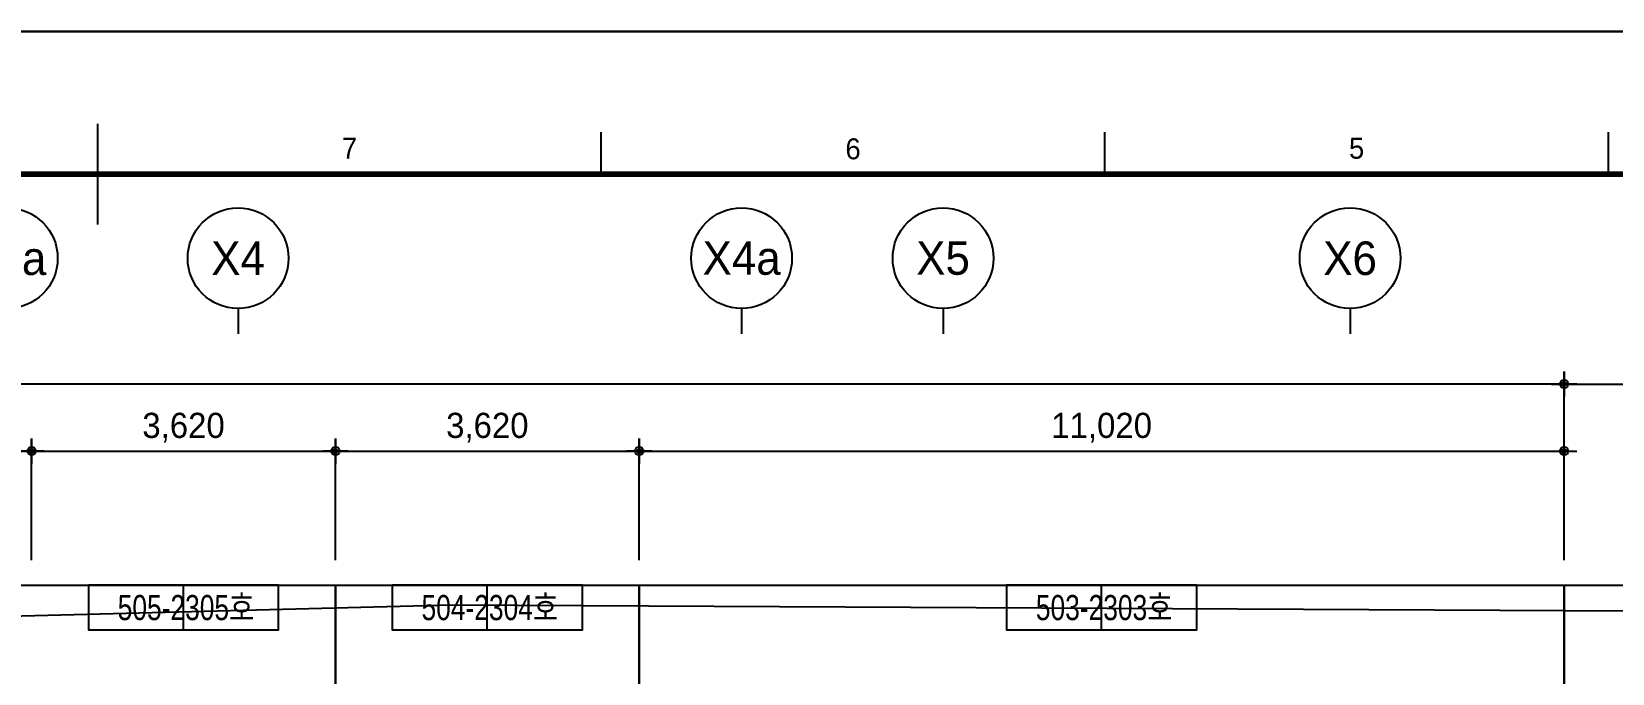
# Model space of a CAD drawing. Header units: millimetres. Extents: x 840000 to 1054178, y 0 to 59400.
# Drawn here: x 881212 to 900048, y 51745 to 59400 of the extents above; entities that cross this region are included whole.
import ezdxf
from ezdxf.enums import TextEntityAlignment as Align
from ezdxf.xclip import XClip

# ---------------------------------------------------------------- set-up
doc = ezdxf.new("R2010")
doc.units = ezdxf.units.MM
doc.header["$LTSCALE"] = 100
doc.header["$XCLIPFRAME"] = 0
doc.linetypes.add('X - 단위세대 확장형$0$CEN', pattern=[62, 60, -1, 0, -1])
doc.linetypes.add('X - 평면도$0$CEN', pattern=[62, 60, -1, 0, -1])
doc.layers.get('DEFPOINTS').update_dxf_attribs({"color": 145})
for name, color, linetype in [('AA-XXXX-DIMS', 7, 'Continuous'), ('AA-XXXX-TEXT', 3, 'Continuous'), ('DIM', 7, 'Continuous'), ('SYM', 7, 'Continuous'), ('X - SHEET$0$AA-BORD-FORM', 7, 'Continuous'), ('X - SHEET$0$AA-BORD-TEXT', 3, 'Continuous'), ('X - 단위세대 확장형$0$AA-XXXX-CNTL', 1, 'X - 단위세대 확장형$0$CEN'), ('X - 평면도$0$AA-XXXX-CNTL', 1, 'X - 평면도$0$CEN')]:
    doc.layers.add(name, color=color, linetype=linetype)
doc.layers.add('DEFPOINT', color=163, linetype='Continuous', plot=False)
doc.layers.add('X - 평면도$0$DEFPOINT', color=145, linetype='Continuous', plot=False)
doc.styles.add('HAUD01', font='Dotum.ttf')
doc.styles.get("Standard").update_dxf_attribs({"font": 'Dotum.ttf'})
doc.styles.add('X - SHEET$0$HAUD01', font='Dotum.ttf')
doc.dimstyles.new('HAUD-100', dxfattribs={"dimscale": 100, "dimtxt": 3, "dimasz": 1, "dimexe": 0, "dimexo": 3, "dimgap": 1, "dimtad": 1, "dimdec": 0, "dimdsep": 46, "dimlunit": 6, "dimtxsty": 'HAUD01', "dimblk": 'DIMDOT', "dimcen": 2.5, "dimdle": 1.5, "dimclrd": 7, "dimclre": 7, "dimclrt": 3, "dimadec": 0, "dimazin": 0, "dimtfac": 1, "dimtdec": 0, "dimtix": 1, "dimtmove": 2, "dimatfit": 3, "dimfxl": 1, "dimtvp": 1, "dimtolj": 1, "dimtzin": 0, "dimarcsym": 0})

# ---------------------------------------------------------------- blocks, each defined once
blk = doc.blocks.new('DIMDOT')
at = {"layer": 'AA-XXXX-DIMS'}
for p, q in [((-1.5, 0), (1.5, 0)), ((0, -1.5), (0, 1.5))]:
    blk.add_line(p, q, dxfattribs=at)
for radius in [0.5, 0.25]:
    blk.add_circle((0, 0), radius, dxfattribs=at)
blk = doc.blocks.new('*D23')
at = {"color": 7, "lineweight": -2, "transparency": 16777216}
for p, q in [((-44097, 35787), (-44097, 37887)), ((-4017, 37887), (-43997, 37887)), ((-3917, 35787), (-3917, 37887))]:
    blk.add_line(p, q, dxfattribs=at)
at = {"layer": 'DEFPOINTS', "color": 0, "transparency": 16777216}
for p in [(-44097, 37887), (-44097, 35487, 0), (-3917, 35487, 0)]:
    blk.add_point(p, dxfattribs=at)
at = {"color": 7, "lineweight": -2, "transparency": 16777216, "xscale": 100, "yscale": 100, "zscale": 100, "rotation": 180}
blk.add_blockref('DIMDOT', (-44097, 37887), dxfattribs=at)
at = {"color": 7, "lineweight": -2, "transparency": 16777216, "xscale": 100, "yscale": 100, "zscale": 100}
blk.add_blockref('DIMDOT', (-3917, 37887), dxfattribs=at)
at = {"color": 3, "transparency": 16777216, "insert": (-24007, 38166), "char_height": 300, "attachment_point": 5, "style": 'HAUD01'}
blk.add_mtext('\\A1;40,180', dxfattribs=at)
blk = doc.blocks.new('*D25')
at = {"color": 7, "lineweight": -2, "transparency": 16777216}
for p, q in [((-25797, 35787), (-25797, 37087)), ((-25697, 37087), (-22277, 37087)), ((-22177, 35787), (-22177, 37087))]:
    blk.add_line(p, q, dxfattribs=at)
at = {"layer": 'DEFPOINTS', "color": 0, "transparency": 16777216}
for p in [(-22177, 37087), (-25797, 35487), (-22177, 35487)]:
    blk.add_point(p, dxfattribs=at)
at = {"color": 7, "lineweight": -2, "transparency": 16777216, "xscale": 100, "yscale": 100, "zscale": 100, "rotation": 180}
blk.add_blockref('DIMDOT', (-25797, 37087), dxfattribs=at)
at = {"color": 7, "lineweight": -2, "transparency": 16777216, "xscale": 100, "yscale": 100, "zscale": 100}
blk.add_blockref('DIMDOT', (-22177, 37087), dxfattribs=at)
at = {"color": 3, "transparency": 16777216, "insert": (-23987, 37366), "char_height": 300, "attachment_point": 5, "style": 'HAUD01'}
blk.add_mtext('\\A1;3,620', dxfattribs=at)
blk = doc.blocks.new('*D26')
at = {"color": 7, "lineweight": -2, "transparency": 16777216}
for p, q in [((-22177, 35787), (-22177, 37087)), ((-22077, 37087), (-18657, 37087)), ((-18557, 35787), (-18557, 37087))]:
    blk.add_line(p, q, dxfattribs=at)
at = {"layer": 'DEFPOINTS', "color": 0, "transparency": 16777216}
for p in [(-18557, 37087), (-22177, 35487), (-18557, 35487)]:
    blk.add_point(p, dxfattribs=at)
at = {"color": 7, "lineweight": -2, "transparency": 16777216, "xscale": 100, "yscale": 100, "zscale": 100, "rotation": 180}
blk.add_blockref('DIMDOT', (-22177, 37087), dxfattribs=at)
at = {"color": 7, "lineweight": -2, "transparency": 16777216, "xscale": 100, "yscale": 100, "zscale": 100}
blk.add_blockref('DIMDOT', (-18557, 37087), dxfattribs=at)
at = {"color": 3, "transparency": 16777216, "insert": (-20367, 37366), "char_height": 300, "attachment_point": 5, "style": 'HAUD01'}
blk.add_mtext('\\A1;3,620', dxfattribs=at)
blk = doc.blocks.new('*D27')
at = {"color": 7, "lineweight": -2, "transparency": 16777216}
for p, q in [((-14937, 35787), (-14937, 37087)), ((-14837, 37087), (-4017, 37087)), ((-3917, 35787), (-3917, 37087))]:
    blk.add_line(p, q, dxfattribs=at)
at = {"layer": 'DEFPOINTS', "color": 0, "transparency": 16777216}
for p in [(-3917, 37087), (-14937, 35487), (-3917, 35487, 0)]:
    blk.add_point(p, dxfattribs=at)
at = {"color": 7, "lineweight": -2, "transparency": 16777216, "xscale": 100, "yscale": 100, "zscale": 100, "rotation": 180}
blk.add_blockref('DIMDOT', (-14937, 37087), dxfattribs=at)
at = {"color": 7, "lineweight": -2, "transparency": 16777216, "xscale": 100, "yscale": 100, "zscale": 100}
blk.add_blockref('DIMDOT', (-3917, 37087), dxfattribs=at)
at = {"color": 3, "transparency": 16777216, "insert": (-9427, 37366), "char_height": 300, "attachment_point": 5, "style": 'HAUD01'}
blk.add_mtext('\\A1;11,020', dxfattribs=at)
blk = doc.blocks.new('*D47')
at = {"color": 7, "lineweight": -2, "transparency": 16777216}
for p, q in [((-18557, 35787), (-18557, 37087)), ((-18457, 37087), (-15037, 37087)), ((-14937, 35787), (-14937, 37087))]:
    blk.add_line(p, q, dxfattribs=at)
at = {"layer": 'DEFPOINTS', "color": 0, "transparency": 16777216}
for p in [(-14937, 37087), (-18557, 35487, 0), (-14937, 35487, 0)]:
    blk.add_point(p, dxfattribs=at)
at = {"color": 7, "lineweight": -2, "transparency": 16777216, "xscale": 100, "yscale": 100, "zscale": 100, "rotation": 180}
blk.add_blockref('DIMDOT', (-18557, 37087), dxfattribs=at)
at = {"color": 7, "lineweight": -2, "transparency": 16777216, "xscale": 100, "yscale": 100, "zscale": 100}
blk.add_blockref('DIMDOT', (-14937, 37087), dxfattribs=at)
at = {"color": 3, "transparency": 16777216, "insert": (-16747, 37366), "char_height": 300, "attachment_point": 5, "style": 'HAUD01'}
blk.add_mtext('\\A1;3,620', dxfattribs=at)
blk = doc.blocks.new('*D48')
at = {"color": 7, "lineweight": -2, "transparency": 16777216}
for p, q in [((-3917, 35787), (-3917, 37887)), ((-3817, 37887), (-1667, 37887)), ((-1567, 35787), (-1567, 37887))]:
    blk.add_line(p, q, dxfattribs=at)
at = {"layer": 'DEFPOINTS', "color": 0, "transparency": 16777216}
for p in [(-1567, 37887), (-3917, 35487, 0), (-1567, 35487)]:
    blk.add_point(p, dxfattribs=at)
at = {"color": 7, "lineweight": -2, "transparency": 16777216, "xscale": 100, "yscale": 100, "zscale": 100}
for p, rotation in [((-3917, 37887), 180.0001234101776), ((-1567, 37887), 0.0001234101776293382)]:
    blk.add_blockref('DIMDOT', p, dxfattribs=dict(at, rotation=rotation))
at = {"color": 3, "transparency": 16777216, "insert": (-2742, 38166), "char_height": 300, "attachment_point": 5, "rotation": 0.0001, "style": 'HAUD01'}
blk.add_mtext('\\A1;2,350', dxfattribs=at)
blk = doc.blocks.new('X - 단위세대 확장형', base_point=(-475, -287))
at = {"layer": 'DEFPOINTS'}
blk.add_lwpolyline([(88214, 68690), (27286, 68690), (27286, 22495), (88214, 22495)], close=True, dxfattribs=at)
at = {"layer": 'X - 단위세대 확장형$0$AA-XXXX-CNTL'}
for p, q in [((64082, 64956), (64082, 68690)), ((67702, 64956), (67702, 68690)), ((78722, 64956), (78722, 68690))]:
    blk.add_line(p, q, dxfattribs=at)
blk = doc.blocks.new('A$C2db2baec')
at = {"layer": 'DEFPOINT'}
for p, q in [((-63728, -20944), (-63728, -20410)), ((-60108, -20944), (-60108, -20410)), ((-52788, -20944), (-52788, -20410))]:
    blk.add_line(p, q, dxfattribs=at)
at = {"layer": 'SYM'}
for points in [[(-62595, -20410), (-64861, -20410), (-64861, -20944), (-62595, -20944)], [(-58975, -20410), (-61241, -20410), (-61241, -20944), (-58975, -20944)], [(-51655, -20410), (-53922, -20410), (-53922, -20944), (-51655, -20944)]]:
    blk.add_lwpolyline(points, close=True, dxfattribs=at)
at = {"layer": 'AA-XXXX-TEXT', "style": 'HAUD01', "width": 0.8}
for s, p in [('505-2305호', (-63698, -20677)), ('504-2304호', (-60078, -20677)), ('503-2303호', (-52758, -20677))]:
    blk.add_text(s, height=300, dxfattribs=at).set_placement(p, align=Align.MIDDLE_CENTER)
blk = doc.blocks.new('X - SHEET$0$HAUDsheetV')
at = {"layer": 'X - SHEET$0$AA-BORD-FORM', "color": 2}
for p, q in [((421, 571), (421, 583)), ((481, 577), (481, 582)), ((541, 577), (541, 582)), ((601, 577), (601, 582))]:
    blk.add_line(p, q, dxfattribs=at)
at = {"layer": 'X - SHEET$0$AA-BORD-FORM', "color": 1}
blk.add_lwpolyline([(1, 0), (841, 0), (841, 594), (1, 594)], close=True, dxfattribs=at)
at = {"layer": 'X - SHEET$0$AA-BORD-FORM', "color": 2, "const_width": 0.682}
blk.add_lwpolyline([(21, 17), (21, 577), (821, 577), (821, 17)], close=True, dxfattribs=at)
at = {"layer": 'X - SHEET$0$AA-BORD-TEXT', "color": 7, "style": 'X - SHEET$0$HAUD01'}
for s, p in [('7', (451, 580.1)), ('6', (511, 580.02)), ('5', (571, 580.09))]:
    blk.add_text(s, height=2.5, dxfattribs=at).set_placement(p, align=Align.MIDDLE_CENTER)
at = {"layer": 'X - SHEET$0$AA-BORD-TEXT', "color": 3, "style": 'X - SHEET$0$HAUD01'}
for tag, p in [('PJCode', (786, 567.94)), ('작성자', (786.11, 194.82)), ('검토자', (786.11, 181.82)), ('최종검토자', (786.11, 168.82)), ('승인자', (786.11, 155.82)), ('일자', (786.83, 144.02)), ('개정번호', (812, 65.92))]:
    blk.add_attdef(tag, text='', height=3, dxfattribs=at).set_placement(p, align=Align.MIDDLE_CENTER)
at = {"layer": 'X - SHEET$0$AA-BORD-TEXT', "color": 3, "lineweight": 30, "flags": 104}
blk.add_attdef('PJTitle', text='', height=4, dxfattribs=at).set_placement((787.25, 536.62), align=Align.MIDDLE_CENTER)
blk = doc.blocks.new('X - SHEET')
at = {"xscale": 100, "yscale": 100, "zscale": 100}
blk.add_blockref('X - SHEET$0$HAUDsheetV', (-100, 0), dxfattribs=at)
blk = doc.blocks.new('X - 평면도$0$A$C9949ff83')
at = {"layer": 'DEFPOINTS'}
for points in [[(0, 59400), (84000, 59400), (84000, 0), (0, 0)], [(2000, 1700), (75000, 1700), (75000, 57700), (2000, 57700)]]:
    blk.add_lwpolyline(points, close=True, dxfattribs=at)
blk = doc.blocks.new('X - 평면도', base_point=(-475.4, -286.7))
at = {"layer": 'DEFPOINTS'}
blk.add_lwpolyline([(1287286.2, 68689.6), (1348213.6, 68689.6), (1348213.6, 22495.2), (1287286.2, 22495.2)], close=True, dxfattribs=at)
at = {"layer": 'X - 평면도$0$AA-XXXX-CNTL'}
for p, q in [((1324082, 68689.6), (1324082, 56493.1)), ((1327702, 68689.6), (1327702, 56493.1)), ((1338722, 68689.6), (1338722, 22495.2))]:
    blk.add_line(p, q, dxfattribs=at)
at = {"layer": 'X - 평면도$0$DEFPOINT'}
blk.add_lwpolyline([(1342640.5, 68365.6), (1325472.6, 68450.8), (1320191.2, 68315.3), (1313042.1, 68006.8), (1294833.1, 66148.4), (1294521.2, 57737.5), (1294473, 49209.6), (1293931.7, 42085), (1292804.5, 24415.6), (1292582.9, 17927.4), (1303789, 17869.8), (1304018.4, 24614.7), (1322441.5, 24941.8), (1321930.2, 30624.5), (1342639.2, 33202.2)], close=True, dxfattribs=at)
blk.add_blockref('X - 평면도$0$A$C9949ff83', (1279249.9, 15892.4))
blk = doc.blocks.new('고층부 치수')
at = {"layer": 'DIM'}
for p, q in [((-19717.2, 38787.4, 0), (-19717.2, 38487.4, 0)), ((-13717.2, 38787.4, 0), (-13717.2, 38487.4, 0)), ((-11317.2, 38787.4, 0), (-11317.2, 38487.4, 0)), ((-6467.2, 38787.4, 0), (-6467.2, 38487.4, 0))]:
    blk.add_line(p, q, dxfattribs=at)
for centre in [(-22467.2, 39387.4), (-19717.2, 39387.4, 0), (-13717.2, 39387.4, 0), (-11317.2, 39387.4, 0), (-6467.2, 39387.4, 0)]:
    blk.add_circle(centre, 600, dxfattribs=at)
at = {"layer": 'DIM', "style": 'HAUD01'}
for s, p in [('X3a', (-22467.2, 39387.4)), ('X4', (-19717.2, 39387.4, 0)), ('X4a', (-13717.2, 39387.4, 0)), ('X5', (-11317.2, 39387.4, 0)), ('X6', (-6467.2, 39387.4, 0))]:
    blk.add_text(s, height=400, dxfattribs=at).set_placement(p, align=Align.MIDDLE)
dim = blk.add_linear_dim(base=(-44097.2, 37887.4, 0), p1=(-3917.2, 35487.4, 0), p2=(-44097.2, 35487.4, 0), dimstyle='HAUD-100')
dim.commit()
dim.dimension.update_dxf_attribs({"geometry": '*D23', "text_midpoint": (-24007.2, 38166.5, 0)})
for p1, p2, distance, picture, middle in [((-3917.2, 35487.4, 0), (-1567.2, 35487.4), 2400, '*D48', (-2742.2, 38166.5)), ((-18557.2, 35487.4, 0), (-14937.2, 35487.4, 0), 1600, '*D47', (-16747.2, 37366.5))]:
    dim = blk.add_aligned_dim(p1=p1, p2=p2, distance=distance, dimstyle='HAUD-100')
    dim.commit()
    dim.dimension.update_dxf_attribs({"geometry": picture, "text_midpoint": middle})
for base, p1, p2, picture, middle in [((-22177.2, 37087.4, 0), (-25797.2, 35487.4, 0), (-22177.2, 35487.4, 0), '*D25', (-23987.2, 37366.5, 0)), ((-18557.2, 37087.4, 0), (-22177.2, 35487.4, 0), (-18557.2, 35487.4, 0), '*D26', (-20367.2, 37366.5, 0)), ((-3917.2, 37087.4, 0), (-14937.2, 35487.4, 0), (-3917.2, 35487.4, 0), '*D27', (-9427.2, 37366.5, 0))]:
    dim = blk.add_linear_dim(base=base, p1=p1, p2=p2, angle=180, dimstyle='HAUD-100')
    dim.commit()
    dim.dimension.update_dxf_attribs({"geometry": picture, "text_midpoint": middle})

msp = doc.modelspace()

# ---------------------------------------------------------------- block references
ref = msp.add_blockref('X - 평면도', (-439725.3, -16179.1))
XClip(ref).set_block_clipping_path([(1279249.9173513227, 15892.4151621314), (1363249.9173513227, 75292.4151621313)])

# ---------------------------------------------------------------- next in the draw order: block references
msp.add_blockref('X - SHEET', (840000, 0))
at = {"layer": 'SYM'}
msp.add_blockref('A$C2db2baec', (946750.1, 73207.6), dxfattribs=at)

# ---------------------------------------------------------------- next in the draw order: block references
ref = msp.add_blockref('X - 단위세대 확장형', (820274.7, -16179.1), dxfattribs=at)
XClip(ref).set_block_clipping_path([(27286.2339647645, 22495.2025850526), (88213.6007378809, 68689.6277392105)])

# ---------------------------------------------------------------- next in the draw order: block references
msp.add_blockref('고층부 치수', (903389.3, 17309.8))

doc.saveas('drawing.dxf')
